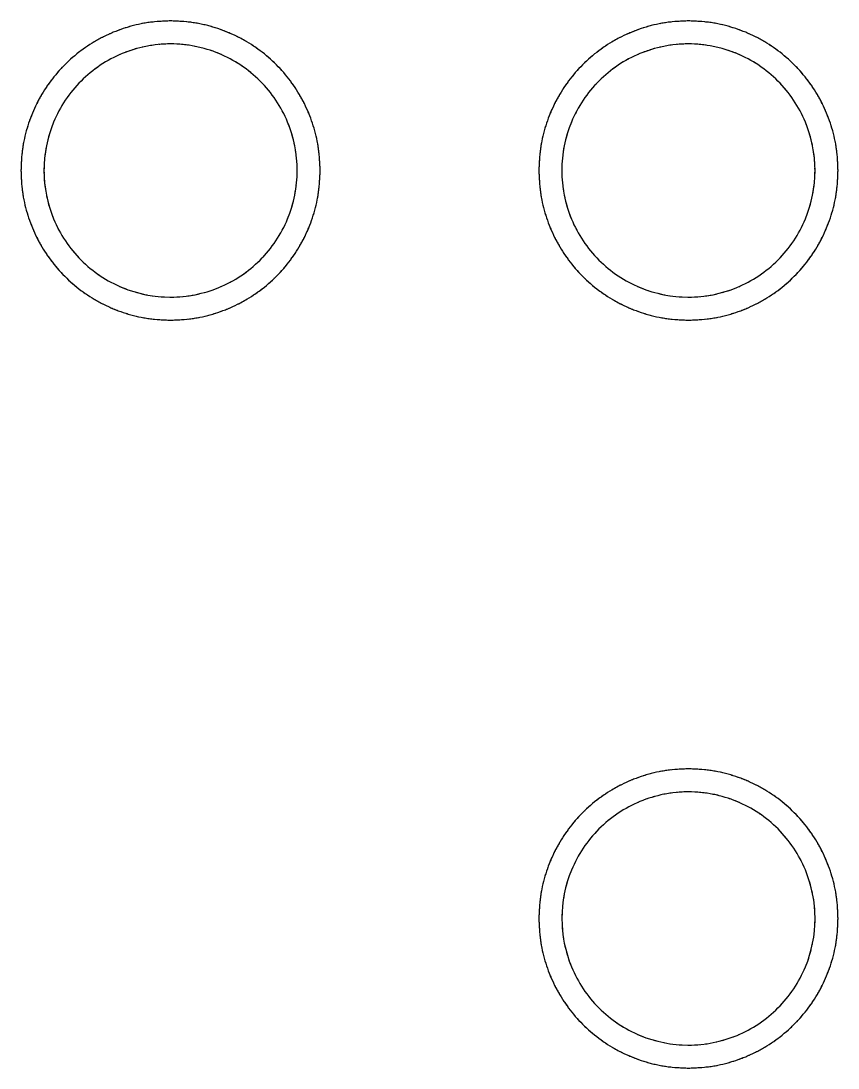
# Model space of a CAD drawing. Header units: millimetres. Extents: x 18456 to 179493, y -203649 to 469211.
# Drawn here: x 114101.4 to 114172.4, y -26478.9 to -26387.9 of the extents above; entities that cross this region are included whole.
import ezdxf

# ---------------------------------------------------------------- set-up
doc = ezdxf.new("R2010")
doc.units = ezdxf.units.MM
doc.linetypes.add('X-평면도(기본형)$0$HIDDENX2', pattern=[0.75, 0.5, -0.25])
doc.layers.add('X-평면도(기본형)$0$FUR', color=6, linetype='Continuous', true_color=0xff00ff)

# ---------------------------------------------------------------- blocks, each defined once
blk = doc.blocks.new('X-평면도(기본형)$0$SB1703 1500')
at = {"layer": 'X-평면도(기본형)$0$FUR', "color": 8, "linetype": 'X-평면도(기본형)$0$HIDDENX2', "ltscale": 2, "true_color": 0x808080}
for points, knots in [([(361.697, 400.004), (361.723, 400.627), (361.774, 401.867), (362.186, 403.684), (362.83, 405.421), (363.72, 407.05), (364.836, 408.543), (366.158, 409.865), (367.652, 410.981), (369.281, 411.87), (371.017, 412.514), (372.834, 412.926), (374.074, 412.978), (374.697, 413.003)], [0, 0, 0, 0, 0.091511, 0.182213, 0.272587, 0.363068, 0.454107, 0.545882, 0.636923, 0.727407, 0.817784, 0.908489, 1, 1, 1, 1]), ([(374.697, 413.003), (375.32, 412.978), (376.561, 412.926), (378.378, 412.514), (380.114, 411.87), (381.743, 410.981), (383.237, 409.865), (384.558, 408.543), (385.674, 407.049), (386.564, 405.42), (387.208, 403.684), (387.62, 401.867), (387.671, 400.626), (387.697, 400.003)], [0, 0, 0, 0, 0.091514, 0.182222, 0.272602, 0.363089, 0.454133, 0.545911, 0.636951, 0.727431, 0.817801, 0.908498, 1, 1, 1, 1]), ([(426.697, 400.004), (426.723, 400.626), (426.774, 401.867), (427.186, 403.684), (427.83, 405.42), (428.719, 407.049), (429.836, 408.543), (431.157, 409.865), (432.651, 410.981), (434.28, 411.87), (436.016, 412.514), (437.834, 412.926), (439.074, 412.978), (439.697, 413.003)], [0, 0, 0, 0, 0.091492, 0.18218, 0.272542, 0.363016, 0.454053, 0.54583, 0.636877, 0.72737, 0.817757, 0.908475, 1, 1, 1, 1]), ([(439.698, 413.003), (440.321, 412.978), (441.561, 412.926), (443.378, 412.514), (445.114, 411.87), (446.743, 410.98), (448.237, 409.864), (449.559, 408.542), (450.675, 407.048), (451.564, 405.419), (452.208, 403.683), (452.62, 401.866), (452.671, 400.626), (452.697, 400.003)], [0, 0, 0, 0, 0.091528, 0.182249, 0.27264, 0.363136, 0.454187, 0.545967, 0.637004, 0.727477, 0.817835, 0.908517, 1, 1, 1, 1]), ([(363.696, 400.003), (363.695, 401.441), (363.983, 402.89), (365.09, 405.555), (365.901, 406.766), (367.932, 408.8), (369.161, 409.622), (371.826, 410.722), (373.26, 411.006), (376.13, 411.007), (377.581, 410.72), (380.244, 409.614), (381.459, 408.8), (383.489, 406.773), (384.313, 405.54), (385.135, 403.549), (385.554, 402.176), (385.696, 400.727), (385.697, 400.006)], [0, 0, 0, 0, 0.125, 0.125, 0.25, 0.25, 0.375, 0.375, 0.5, 0.5, 0.625, 0.625, 0.75, 0.75, 0.875, 0.875, 0.9375, 1, 1, 1, 1]), ([(428.696, 399.997), (428.695, 401.435), (428.983, 402.884), (430.09, 405.549), (430.901, 406.76), (432.933, 408.794), (434.161, 409.615), (436.826, 410.716), (438.26, 411), (441.13, 411.001), (442.581, 410.714), (445.243, 409.608), (446.458, 408.794), (448.489, 406.767), (449.313, 405.534), (450.135, 403.543), (450.553, 402.17), (450.696, 400.72), (450.697, 400)], [0, 0, 0, 0, 0.125, 0.125, 0.25, 0.25, 0.375, 0.375, 0.5, 0.5, 0.625, 0.625, 0.75, 0.75, 0.875, 0.875, 0.9375, 1, 1, 1, 1]), ([(374.697, 387.003), (374.074, 387.029), (372.834, 387.081), (371.017, 387.493), (369.281, 388.136), (367.653, 389.025), (366.159, 390.141), (364.837, 391.462), (363.721, 392.956), (362.831, 394.584), (362.187, 396.32), (361.775, 398.137), (361.723, 399.377), (361.697, 400)], [0, 0, 0, 0, 0.091511, 0.182216, 0.272593, 0.363077, 0.454118, 0.545893, 0.636932, 0.727413, 0.817787, 0.90849, 1, 1, 1, 1]), ([(385.697, 400.006), (385.697, 399.285), (385.556, 397.853), (385.134, 396.458), (384.304, 394.456), (383.493, 393.246), (381.461, 391.212), (380.233, 390.391), (377.567, 389.289), (376.137, 389.006), (373.263, 389.004), (371.813, 389.292), (369.149, 390.399), (367.938, 391.209), (365.904, 393.241), (365.082, 394.469), (363.981, 397.136), (363.697, 398.566), (363.696, 400.003)], [0, 0, 0, 0, 0.0625, 0.125, 0.125, 0.25, 0.25, 0.375, 0.375, 0.5, 0.5, 0.625, 0.625, 0.75, 0.75, 0.875, 0.875, 1, 1, 1, 1]), ([(387.697, 400), (387.671, 399.377), (387.619, 398.137), (387.207, 396.32), (386.563, 394.584), (385.673, 392.956), (384.557, 391.463), (383.235, 390.141), (381.742, 389.025), (380.113, 388.136), (378.377, 387.493), (376.56, 387.081), (375.32, 387.029), (374.697, 387.003)], [0, 0, 0, 0, 0.091502, 0.182199, 0.272569, 0.363049, 0.454089, 0.545867, 0.636911, 0.727398, 0.817779, 0.908486, 1, 1, 1, 1]), ([(439.697, 387.003), (439.074, 387.029), (437.834, 387.081), (436.017, 387.493), (434.281, 388.136), (432.652, 389.025), (431.158, 390.141), (429.837, 391.463), (428.721, 392.956), (427.831, 394.585), (427.187, 396.32), (426.775, 398.137), (426.723, 399.377), (426.697, 400)], [0, 0, 0, 0, 0.091525, 0.182242, 0.27263, 0.363123, 0.45417, 0.545947, 0.636983, 0.727458, 0.81782, 0.908508, 1, 1, 1, 1]), ([(450.697, 400), (450.697, 399.279), (450.556, 397.847), (450.134, 396.452), (449.304, 394.45), (448.493, 393.24), (446.461, 391.205), (445.233, 390.384), (442.566, 389.283), (441.137, 389), (438.263, 388.998), (436.813, 389.286), (434.149, 390.392), (432.938, 391.203), (430.904, 393.234), (430.082, 394.463), (428.98, 397.129), (428.697, 398.56), (428.696, 399.997)], [0, 0, 0, 0, 0.0625, 0.125, 0.125, 0.25, 0.25, 0.375, 0.375, 0.5, 0.5, 0.625, 0.625, 0.75, 0.75, 0.875, 0.875, 1, 1, 1, 1]), ([(452.697, 400), (452.671, 399.377), (452.619, 398.137), (452.207, 396.321), (451.563, 394.585), (450.674, 392.957), (449.557, 391.463), (448.236, 390.142), (446.742, 389.026), (445.113, 388.137), (443.378, 387.493), (441.561, 387.081), (440.32, 387.029), (439.698, 387.003)], [0, 0, 0, 0, 0.091483, 0.182164, 0.272523, 0.362996, 0.454033, 0.545813, 0.636864, 0.72736, 0.817751, 0.908472, 1, 1, 1, 1]), ([(426.697, 355.007), (426.723, 355.629), (426.775, 356.869), (427.187, 358.686), (427.831, 360.422), (428.72, 362.051), (429.837, 363.544), (431.158, 364.866), (432.652, 365.981), (434.281, 366.87), (436.016, 367.514), (437.833, 367.926), (439.073, 367.978), (439.696, 368.003)], [0, 0, 0, 0, 0.091507, 0.182206, 0.272577, 0.363057, 0.454096, 0.545872, 0.636914, 0.727399, 0.817778, 0.908486, 1, 1, 1, 1]), ([(439.697, 368.003), (440.32, 367.978), (441.56, 367.926), (443.377, 367.514), (445.113, 366.87), (446.742, 365.981), (448.236, 364.865), (449.558, 363.544), (450.674, 362.05), (451.563, 360.421), (452.207, 358.685), (452.62, 356.867), (452.671, 355.627), (452.697, 355.004)], [0, 0, 0, 0, 0.091509, 0.182213, 0.272591, 0.363077, 0.454119, 0.545896, 0.636937, 0.727419, 0.817792, 0.908493, 1, 1, 1, 1]), ([(428.696, 355.01), (428.697, 356.447), (428.98, 357.878), (430.081, 360.544), (430.906, 361.774), (432.93, 363.799), (434.17, 364.626), (436.807, 365.718), (438.267, 366.009), (441.126, 366.009), (442.588, 365.717), (445.226, 364.625), (446.464, 363.799), (448.487, 361.775), (449.313, 360.542), (450.137, 358.544), (450.555, 357.166), (450.697, 355.728), (450.697, 355.007)], [0, 0, 0, 0, 0.125, 0.125, 0.25, 0.25, 0.375, 0.375, 0.5, 0.5, 0.625, 0.625, 0.75, 0.75, 0.875, 0.875, 0.9375, 1, 1, 1, 1]), ([(439.697, 342.003), (439.074, 342.029), (437.834, 342.081), (436.017, 342.493), (434.281, 343.137), (432.652, 344.026), (431.158, 345.142), (429.836, 346.463), (428.72, 347.957), (427.83, 349.586), (427.186, 351.323), (426.774, 353.14), (426.723, 354.38), (426.697, 355.003)], [0, 0, 0, 0, 0.091508, 0.182212, 0.272591, 0.363079, 0.454125, 0.545905, 0.636948, 0.72743, 0.817801, 0.908498, 1, 1, 1, 1]), ([(450.697, 355.007), (450.697, 354.285), (450.553, 352.837), (450.134, 351.463), (449.314, 349.473), (448.486, 348.238), (446.466, 346.216), (445.223, 345.387), (442.587, 344.296), (441.125, 344.005), (438.27, 344.004), (436.804, 344.296), (434.168, 345.389), (432.929, 346.215), (430.907, 348.237), (430.079, 349.477), (428.986, 352.116), (428.694, 353.573), (428.696, 355.01)], [0, 0, 0, 0, 0.0625, 0.125, 0.125, 0.25, 0.25, 0.375, 0.375, 0.5, 0.5, 0.625, 0.625, 0.75, 0.75, 0.875, 0.875, 1, 1, 1, 1]), ([(452.697, 355.003), (452.671, 354.381), (452.62, 353.14), (452.208, 351.323), (451.564, 349.587), (450.674, 347.958), (449.558, 346.464), (448.236, 345.142), (446.742, 344.026), (445.113, 343.137), (443.377, 342.493), (441.56, 342.081), (440.32, 342.029), (439.698, 342.003)], [0, 0, 0, 0, 0.091512, 0.182215, 0.272587, 0.363067, 0.454105, 0.545879, 0.63692, 0.727403, 0.81778, 0.908487, 1, 1, 1, 1])]:
    blk.add_open_spline(points, degree=3, knots=knots, dxfattribs=at)
at = {"layer": 'X-평면도(기본형)$0$FUR', "color": 8, "true_color": 0x808080}
for points, knots in [([(361.697, 400.004), (361.723, 400.627), (361.774, 401.867), (362.186, 403.684), (362.83, 405.421), (363.72, 407.05), (364.836, 408.543), (366.158, 409.865), (367.652, 410.981), (369.281, 411.87), (371.017, 412.514), (372.834, 412.926), (374.074, 412.978), (374.697, 413.003)], [0, 0, 0, 0, 0.091511, 0.182213, 0.272587, 0.363068, 0.454107, 0.545882, 0.636923, 0.727407, 0.817784, 0.908489, 1, 1, 1, 1]), ([(374.697, 413.003), (375.32, 412.978), (376.561, 412.926), (378.378, 412.514), (380.114, 411.87), (381.743, 410.981), (383.237, 409.865), (384.558, 408.543), (385.674, 407.049), (386.564, 405.42), (387.208, 403.684), (387.62, 401.867), (387.671, 400.626), (387.697, 400.003)], [0, 0, 0, 0, 0.091514, 0.182222, 0.272602, 0.363089, 0.454133, 0.545911, 0.636951, 0.727431, 0.817801, 0.908498, 1, 1, 1, 1]), ([(426.697, 400.004), (426.723, 400.626), (426.774, 401.867), (427.186, 403.684), (427.83, 405.42), (428.719, 407.049), (429.836, 408.543), (431.157, 409.865), (432.651, 410.981), (434.28, 411.87), (436.016, 412.514), (437.834, 412.926), (439.074, 412.978), (439.697, 413.003)], [0, 0, 0, 0, 0.091492, 0.18218, 0.272542, 0.363016, 0.454053, 0.54583, 0.636877, 0.72737, 0.817757, 0.908475, 1, 1, 1, 1]), ([(439.698, 413.003), (440.321, 412.978), (441.561, 412.926), (443.378, 412.514), (445.114, 411.87), (446.743, 410.98), (448.237, 409.864), (449.559, 408.542), (450.675, 407.048), (451.564, 405.419), (452.208, 403.683), (452.62, 401.866), (452.671, 400.626), (452.697, 400.003)], [0, 0, 0, 0, 0.091528, 0.182249, 0.27264, 0.363136, 0.454187, 0.545967, 0.637004, 0.727477, 0.817835, 0.908517, 1, 1, 1, 1]), ([(363.696, 400.003), (363.695, 401.441), (363.983, 402.89), (365.09, 405.555), (365.901, 406.766), (367.932, 408.8), (369.161, 409.622), (371.826, 410.722), (373.26, 411.006), (376.13, 411.007), (377.581, 410.72), (380.244, 409.614), (381.459, 408.8), (383.489, 406.773), (384.313, 405.54), (385.135, 403.549), (385.554, 402.176), (385.696, 400.727), (385.697, 400.006)], [0, 0, 0, 0, 0.125, 0.125, 0.25, 0.25, 0.375, 0.375, 0.5, 0.5, 0.625, 0.625, 0.75, 0.75, 0.875, 0.875, 0.9375, 1, 1, 1, 1]), ([(428.696, 399.997), (428.695, 401.435), (428.983, 402.884), (430.09, 405.549), (430.901, 406.76), (432.933, 408.794), (434.161, 409.615), (436.826, 410.716), (438.26, 411), (441.13, 411.001), (442.581, 410.714), (445.243, 409.608), (446.458, 408.794), (448.489, 406.767), (449.313, 405.534), (450.135, 403.543), (450.553, 402.17), (450.696, 400.72), (450.697, 400)], [0, 0, 0, 0, 0.125, 0.125, 0.25, 0.25, 0.375, 0.375, 0.5, 0.5, 0.625, 0.625, 0.75, 0.75, 0.875, 0.875, 0.9375, 1, 1, 1, 1]), ([(374.697, 387.003), (374.074, 387.029), (372.834, 387.081), (371.017, 387.493), (369.281, 388.136), (367.653, 389.025), (366.159, 390.141), (364.837, 391.462), (363.721, 392.956), (362.831, 394.584), (362.187, 396.32), (361.775, 398.137), (361.723, 399.377), (361.697, 400)], [0, 0, 0, 0, 0.091511, 0.182216, 0.272593, 0.363077, 0.454118, 0.545893, 0.636932, 0.727413, 0.817787, 0.90849, 1, 1, 1, 1]), ([(385.697, 400.006), (385.697, 399.285), (385.556, 397.853), (385.134, 396.458), (384.304, 394.456), (383.493, 393.246), (381.461, 391.212), (380.233, 390.391), (377.567, 389.289), (376.137, 389.006), (373.263, 389.004), (371.813, 389.292), (369.149, 390.399), (367.938, 391.209), (365.904, 393.241), (365.082, 394.469), (363.981, 397.136), (363.697, 398.566), (363.696, 400.003)], [0, 0, 0, 0, 0.0625, 0.125, 0.125, 0.25, 0.25, 0.375, 0.375, 0.5, 0.5, 0.625, 0.625, 0.75, 0.75, 0.875, 0.875, 1, 1, 1, 1]), ([(387.697, 400), (387.671, 399.377), (387.619, 398.137), (387.207, 396.32), (386.563, 394.584), (385.673, 392.956), (384.557, 391.463), (383.235, 390.141), (381.742, 389.025), (380.113, 388.136), (378.377, 387.493), (376.56, 387.081), (375.32, 387.029), (374.697, 387.003)], [0, 0, 0, 0, 0.091502, 0.182199, 0.272569, 0.363049, 0.454089, 0.545867, 0.636911, 0.727398, 0.817779, 0.908486, 1, 1, 1, 1]), ([(439.697, 387.003), (439.074, 387.029), (437.834, 387.081), (436.017, 387.493), (434.281, 388.136), (432.652, 389.025), (431.158, 390.141), (429.837, 391.463), (428.721, 392.956), (427.831, 394.585), (427.187, 396.32), (426.775, 398.137), (426.723, 399.377), (426.697, 400)], [0, 0, 0, 0, 0.091525, 0.182242, 0.27263, 0.363123, 0.45417, 0.545947, 0.636983, 0.727458, 0.81782, 0.908508, 1, 1, 1, 1]), ([(450.697, 400), (450.697, 399.279), (450.556, 397.847), (450.134, 396.452), (449.304, 394.45), (448.493, 393.24), (446.461, 391.205), (445.233, 390.384), (442.566, 389.283), (441.137, 389), (438.263, 388.998), (436.813, 389.286), (434.149, 390.392), (432.938, 391.203), (430.904, 393.234), (430.082, 394.463), (428.98, 397.129), (428.697, 398.56), (428.696, 399.997)], [0, 0, 0, 0, 0.0625, 0.125, 0.125, 0.25, 0.25, 0.375, 0.375, 0.5, 0.5, 0.625, 0.625, 0.75, 0.75, 0.875, 0.875, 1, 1, 1, 1]), ([(452.697, 400), (452.671, 399.377), (452.619, 398.137), (452.207, 396.321), (451.563, 394.585), (450.674, 392.957), (449.557, 391.463), (448.236, 390.142), (446.742, 389.026), (445.113, 388.137), (443.378, 387.493), (441.561, 387.081), (440.32, 387.029), (439.698, 387.003)], [0, 0, 0, 0, 0.091483, 0.182164, 0.272523, 0.362996, 0.454033, 0.545813, 0.636864, 0.72736, 0.817751, 0.908472, 1, 1, 1, 1]), ([(426.697, 355.007), (426.723, 355.629), (426.775, 356.869), (427.187, 358.686), (427.831, 360.422), (428.72, 362.051), (429.837, 363.544), (431.158, 364.866), (432.652, 365.981), (434.281, 366.87), (436.016, 367.514), (437.833, 367.926), (439.073, 367.978), (439.696, 368.003)], [0, 0, 0, 0, 0.091507, 0.182206, 0.272577, 0.363057, 0.454096, 0.545872, 0.636914, 0.727399, 0.817778, 0.908486, 1, 1, 1, 1]), ([(439.697, 368.003), (440.32, 367.978), (441.56, 367.926), (443.377, 367.514), (445.113, 366.87), (446.742, 365.981), (448.236, 364.865), (449.558, 363.544), (450.674, 362.05), (451.563, 360.421), (452.207, 358.685), (452.62, 356.867), (452.671, 355.627), (452.697, 355.004)], [0, 0, 0, 0, 0.091509, 0.182213, 0.272591, 0.363077, 0.454119, 0.545896, 0.636937, 0.727419, 0.817792, 0.908493, 1, 1, 1, 1]), ([(428.696, 355.01), (428.697, 356.447), (428.98, 357.878), (430.081, 360.544), (430.906, 361.774), (432.93, 363.799), (434.17, 364.626), (436.807, 365.718), (438.267, 366.009), (441.126, 366.009), (442.588, 365.717), (445.226, 364.625), (446.464, 363.799), (448.487, 361.775), (449.313, 360.542), (450.137, 358.544), (450.555, 357.166), (450.697, 355.728), (450.697, 355.007)], [0, 0, 0, 0, 0.125, 0.125, 0.25, 0.25, 0.375, 0.375, 0.5, 0.5, 0.625, 0.625, 0.75, 0.75, 0.875, 0.875, 0.9375, 1, 1, 1, 1]), ([(439.697, 342.003), (439.074, 342.029), (437.834, 342.081), (436.017, 342.493), (434.281, 343.137), (432.652, 344.026), (431.158, 345.142), (429.836, 346.463), (428.72, 347.957), (427.83, 349.586), (427.186, 351.323), (426.774, 353.14), (426.723, 354.38), (426.697, 355.003)], [0, 0, 0, 0, 0.091508, 0.182212, 0.272591, 0.363079, 0.454125, 0.545905, 0.636948, 0.72743, 0.817801, 0.908498, 1, 1, 1, 1]), ([(450.697, 355.007), (450.697, 354.285), (450.553, 352.837), (450.134, 351.463), (449.314, 349.473), (448.486, 348.238), (446.466, 346.216), (445.223, 345.387), (442.587, 344.296), (441.125, 344.005), (438.27, 344.004), (436.804, 344.296), (434.168, 345.389), (432.929, 346.215), (430.907, 348.237), (430.079, 349.477), (428.986, 352.116), (428.694, 353.573), (428.696, 355.01)], [0, 0, 0, 0, 0.0625, 0.125, 0.125, 0.25, 0.25, 0.375, 0.375, 0.5, 0.5, 0.625, 0.625, 0.75, 0.75, 0.875, 0.875, 1, 1, 1, 1]), ([(452.697, 355.003), (452.671, 354.381), (452.62, 353.14), (452.208, 351.323), (451.564, 349.587), (450.674, 347.958), (449.558, 346.464), (448.236, 345.142), (446.742, 344.026), (445.113, 343.137), (443.377, 342.493), (441.56, 342.081), (440.32, 342.029), (439.698, 342.003)], [0, 0, 0, 0, 0.091512, 0.182215, 0.272587, 0.363067, 0.454105, 0.545879, 0.63692, 0.727403, 0.81778, 0.908487, 1, 1, 1, 1])]:
    blk.add_open_spline(points, degree=3, knots=knots, dxfattribs=at)
blk = doc.blocks.new('X-평면도(기본형)$0$ba15002200')
at = {"layer": 'X-평면도(기본형)$0$FUR'}
blk.add_blockref('X-평면도(기본형)$0$SB1703 1500', (0, 1400), dxfattribs=at)

msp = doc.modelspace()

# ---------------------------------------------------------------- block references
at = {"xscale": -1, "rotation": 270.0000000000001}
msp.add_blockref('X-평면도(기본형)$0$ba15002200', (112359.38, -26840.57), dxfattribs=at)

doc.saveas('drawing.dxf')
